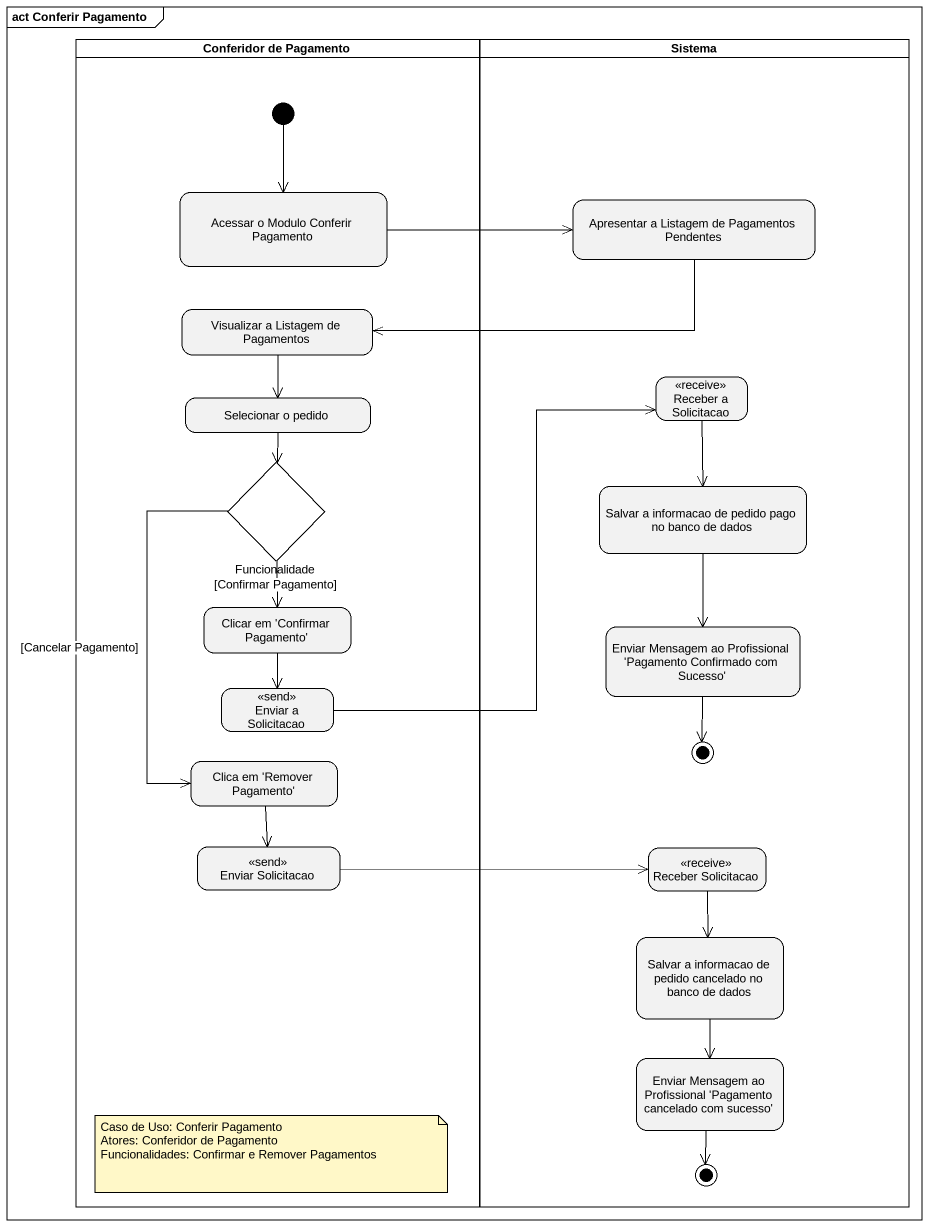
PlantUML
@startuml
mainframe act Conferir Pagamento
hide empty description
state "Conferidor de Pagamento" as Conferidor_de_Pagamento <<partition>> {
  state "Acessar o Modulo Conferir Pagamento" as Acessar_o_Modulo_Conferir
  state "Visualizar a Listagem de Pagamentos" as Visualizar_a_Listagem_de
  state "Selecionar o pedido" as Selecionar_o_pedido
  state Funcionalidade <<choice>>
  state "Clicar em 'Confirmar Pagamento'" as Clicar_em_Confirmar
  state "Enviar a Solicitacao" as Enviar_a_Solicitacao <<send>>
  state "Clica em 'Remover Pagamento'" as Clica_em_Remover_Pagamento
  state "Enviar Solicitacao" as Enviar_Solicitacao <<send>>
  [*] --> Acessar_o_Modulo_Conferir
}
state Sistema <<partition>> {
  state "Apresentar a Listagem de Pagamentos Pendentes" as Apresentar_a_Listagem_de
  state "Receber a Solicitacao" as Receber_a_Solicitacao <<receive>>
  state "Salvar a informacao de pedido pago no banco de dados" as Salvar_a_informacao_de
  state "Enviar Mensagem ao Profissional 'Pagamento Confirmado com Sucesso'" as Enviar_Mensagem_ao
  state final1 <<end>>
  state "Receber Solicitacao" as Receber_Solicitacao <<receive>>
  state "Salvar a informacao de pedido cancelado no banco de dados" as Salvar_a_informacao_de_2
  state "Enviar Mensagem ao Profissional 'Pagamento cancelado com sucesso'" as Enviar_Mensagem_ao_2
  state final2 <<end>>
}
Acessar_o_Modulo_Conferir -right-> Apresentar_a_Listagem_de
Apresentar_a_Listagem_de -left-> Visualizar_a_Listagem_de
Visualizar_a_Listagem_de --> Selecionar_o_pedido
Receber_a_Solicitacao --> Salvar_a_informacao_de
Selecionar_o_pedido --> Funcionalidade
Funcionalidade --> Clicar_em_Confirmar : [Confirmar Pagamento]
Funcionalidade --> Clica_em_Remover_Pagamento : [Cancelar Pagamento]
Salvar_a_informacao_de --> Enviar_Mensagem_ao
Clicar_em_Confirmar --> Enviar_a_Solicitacao
Enviar_Mensagem_ao --> final1
Enviar_a_Solicitacao -up-> Receber_a_Solicitacao
Clica_em_Remover_Pagamento --> Enviar_Solicitacao
Enviar_Solicitacao -right-> Receber_Solicitacao
Receber_Solicitacao --> Salvar_a_informacao_de_2
Salvar_a_informacao_de_2 --> Enviar_Mensagem_ao_2
Enviar_Mensagem_ao_2 --> final2
note as N1
  Caso de Uso: Conferir Pagamento
  Atores: Conferidor de Pagamento
  Funcionalidades: Confirmar e Remover Pagamentos
end note
@enduml
